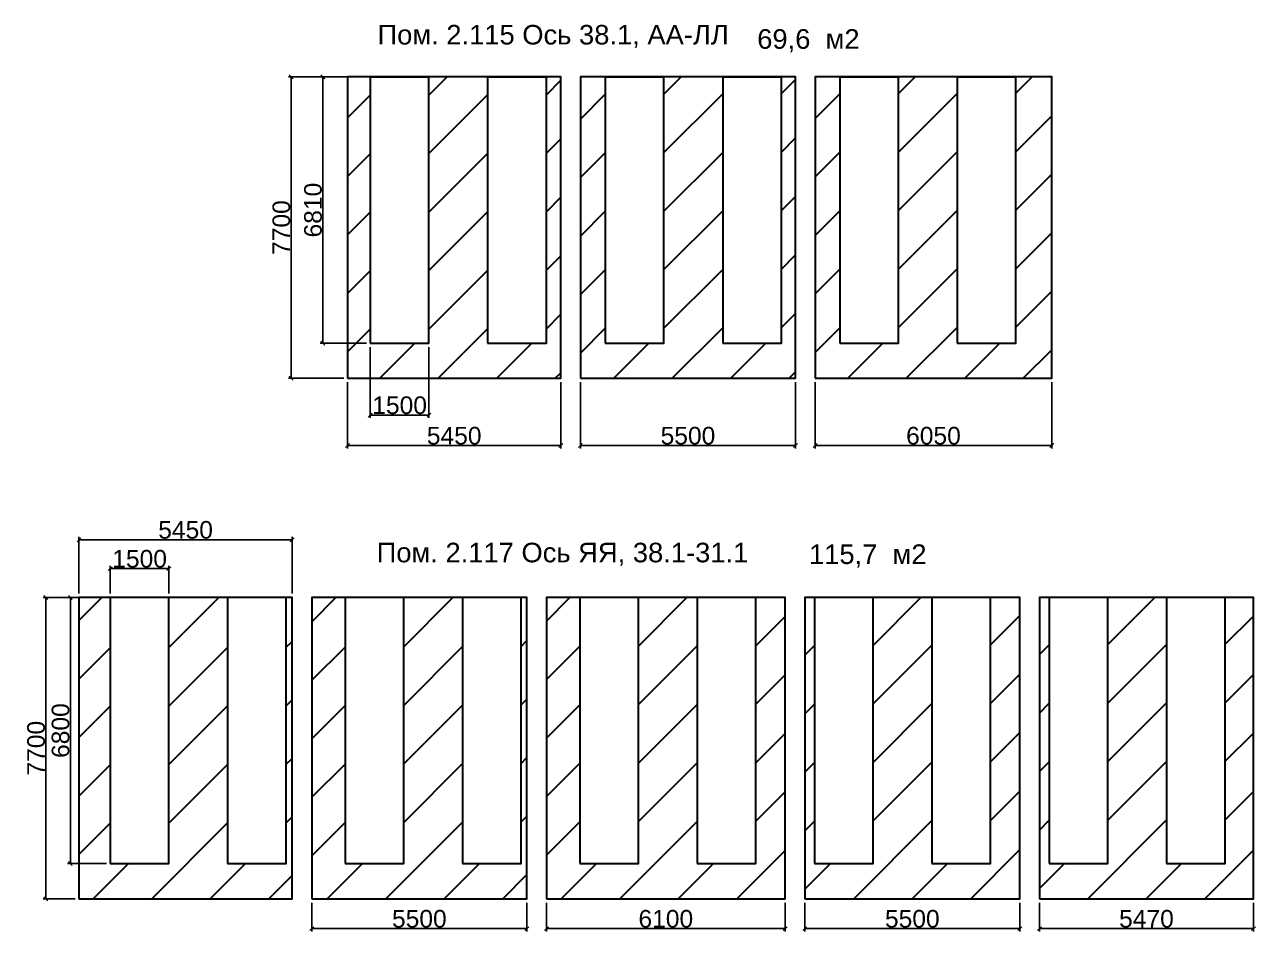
# Model space of a CAD drawing. Header units: millimetres. Extents: x -231292 to 573618, y -153144 to 564035.
# Drawn here: x 225836 to 257294, y 75741 to 98917 of the extents above; entities that cross this region are included whole.
import ezdxf

# ---------------------------------------------------------------- set-up
doc = ezdxf.new("R2010")
doc.units = ezdxf.units.MM
doc.layers.get('0').update_dxf_attribs({"color": 250})
doc.layers.get('Defpoints').update_dxf_attribs({"color": 250})
doc.styles.get("Standard").update_dxf_attribs({"font": 'arial.ttf'})
doc.styles.add('Аннотативный', font='arial.ttf')
doc.dimstyles.new('Размера А3', dxfattribs={"dimtxt": 450, "dimasz": 100, "dimexe": 70, "dimexo": 100, "dimgap": 20, "dimtad": 1, "dimdec": 0, "dimrnd": 10, "dimzin": 0, "dimdsep": 46, "dimtxsty": 'Аннотативный', "dimblk": 'ARROWHEAD_6', "dimcen": 1, "dimclrd": 7, "dimclrt": 7, "dimazin": 0, "dimtfac": 1, "dimtdec": 0, "dimtmove": 2, "dimatfit": 3, "dimfxl": 1, "dimtfillclr": 6, "dimtolj": 1, "dimtzin": 0, "dimlwd": 25, "dimlwe": 25, "dimarcsym": 0})

# ---------------------------------------------------------------- blocks, each defined once
blk = doc.blocks.new('ARROWHEAD_6')
at = {"color": 0, "linetype": 'Continuous'}
for p, q in [((0, 0), (-1, 0)), ((-0.5, -0.5), (0.5, 0.5))]:
    blk.add_line(p, q, dxfattribs=at)
blk = doc.blocks.new('*D1664')
at = {"color": 0, "lineweight": 25, "transparency": 16777216}
for p, q in [((233991, 97579), (232580, 97579)), ((233991, 89879), (232580, 89879))]:
    blk.add_line(p, q, dxfattribs=at)
at = {"color": 7, "lineweight": 25, "transparency": 16777216}
blk.add_line((232650, 89979), (232650, 97479), dxfattribs=at)
at = {"layer": 'Defpoints', "color": 0, "transparency": 16777216}
for p in [(232650, 97579), (234091, 97579), (234091, 89879)]:
    blk.add_point(p, dxfattribs=at)
at = {"color": 7, "lineweight": 25, "transparency": 16777216, "xscale": 100, "yscale": 100, "zscale": 100}
for p, rotation in [((232650, 97579), 90), ((232650, 89879), 270)]:
    blk.add_blockref('ARROWHEAD_6', p, dxfattribs=dict(at, rotation=rotation))
at = {"color": 7, "transparency": 16777216, "insert": (232400, 93729), "char_height": 450, "attachment_point": 5, "rotation": 90, "style": 'Аннотативный'}
blk.add_mtext('\\A1;7700', dxfattribs=at)
blk = doc.blocks.new('*D1665')
at = {"color": 0, "lineweight": 25, "transparency": 16777216}
for p, q in [((234571, 97579), (233388, 97579)), ((234571, 90772), (233388, 90772))]:
    blk.add_line(p, q, dxfattribs=at)
at = {"color": 7, "lineweight": 25, "transparency": 16777216}
blk.add_line((233458, 90872), (233458, 97479), dxfattribs=at)
at = {"layer": 'Defpoints', "color": 0, "transparency": 16777216}
for p in [(233458, 97579), (234671, 97579), (234671, 90772)]:
    blk.add_point(p, dxfattribs=at)
at = {"color": 7, "lineweight": 25, "transparency": 16777216, "xscale": 100, "yscale": 100, "zscale": 100}
for p, rotation in [((233458, 97579), 90), ((233458, 90772), 270)]:
    blk.add_blockref('ARROWHEAD_6', p, dxfattribs=dict(at, rotation=rotation))
at = {"color": 7, "transparency": 16777216, "insert": (233209, 94176), "char_height": 450, "attachment_point": 5, "rotation": 90, "style": 'Аннотативный'}
blk.add_mtext('\\A1;6810', dxfattribs=at)
blk = doc.blocks.new('*D1666')
at = {"color": 0, "lineweight": 25, "transparency": 16777216}
for p, q in [((234671, 90672), (234671, 88866)), ((236171, 90672), (236171, 88866))]:
    blk.add_line(p, q, dxfattribs=at)
at = {"color": 7, "lineweight": 25, "transparency": 16777216}
blk.add_line((234771, 88936), (236071, 88936), dxfattribs=at)
at = {"layer": 'Defpoints', "color": 0, "transparency": 16777216}
for p in [(234671, 90772), (236171, 90772), (236171, 88936)]:
    blk.add_point(p, dxfattribs=at)
at = {"color": 7, "lineweight": 25, "transparency": 16777216, "xscale": 100, "yscale": 100, "zscale": 100, "rotation": 180}
blk.add_blockref('ARROWHEAD_6', (234671, 88936), dxfattribs=at)
at = {"color": 7, "lineweight": 25, "transparency": 16777216, "xscale": 100, "yscale": 100, "zscale": 100}
blk.add_blockref('ARROWHEAD_6', (236171, 88936), dxfattribs=at)
at = {"color": 7, "transparency": 16777216, "insert": (235421, 89186), "char_height": 450, "attachment_point": 5, "style": 'Аннотативный'}
blk.add_mtext('\\A1;1500', dxfattribs=at)
blk = doc.blocks.new('*D1667')
at = {"color": 0, "lineweight": 25, "transparency": 16777216}
for p, q in [((234091, 89779), (234091, 88087)), ((239541, 89779), (239541, 88087))]:
    blk.add_line(p, q, dxfattribs=at)
at = {"color": 7, "lineweight": 25, "transparency": 16777216}
blk.add_line((234191, 88157), (239441, 88157), dxfattribs=at)
at = {"layer": 'Defpoints', "color": 0, "transparency": 16777216}
for p in [(234091, 89879), (239541, 89879), (239541, 88157)]:
    blk.add_point(p, dxfattribs=at)
at = {"color": 7, "lineweight": 25, "transparency": 16777216, "xscale": 100, "yscale": 100, "zscale": 100, "rotation": 180}
blk.add_blockref('ARROWHEAD_6', (234091, 88157), dxfattribs=at)
at = {"color": 7, "lineweight": 25, "transparency": 16777216, "xscale": 100, "yscale": 100, "zscale": 100}
blk.add_blockref('ARROWHEAD_6', (239541, 88157), dxfattribs=at)
at = {"color": 7, "transparency": 16777216, "insert": (236816, 88407), "char_height": 450, "attachment_point": 5, "style": 'Аннотативный'}
blk.add_mtext('\\A1;5450', dxfattribs=at)
blk = doc.blocks.new('*D1668')
at = {"color": 0, "lineweight": 25, "transparency": 16777216}
for p, q in [((240041, 89779), (240041, 88087)), ((245541, 89779), (245541, 88087))]:
    blk.add_line(p, q, dxfattribs=at)
at = {"color": 7, "lineweight": 25, "transparency": 16777216}
blk.add_line((240141, 88157), (245441, 88157), dxfattribs=at)
at = {"layer": 'Defpoints', "color": 0, "transparency": 16777216}
for p in [(240041, 89879), (245541, 89879), (245541, 88157)]:
    blk.add_point(p, dxfattribs=at)
at = {"color": 7, "lineweight": 25, "transparency": 16777216, "xscale": 100, "yscale": 100, "zscale": 100, "rotation": 180}
blk.add_blockref('ARROWHEAD_6', (240041, 88157), dxfattribs=at)
at = {"color": 7, "lineweight": 25, "transparency": 16777216, "xscale": 100, "yscale": 100, "zscale": 100}
blk.add_blockref('ARROWHEAD_6', (245541, 88157), dxfattribs=at)
at = {"color": 7, "transparency": 16777216, "insert": (242791, 88407), "char_height": 450, "attachment_point": 5, "style": 'Аннотативный'}
blk.add_mtext('\\A1;5500', dxfattribs=at)
blk = doc.blocks.new('*D1669')
at = {"color": 0, "lineweight": 25, "transparency": 16777216}
for p, q in [((246041, 89779), (246041, 88087)), ((252091, 89779), (252091, 88087))]:
    blk.add_line(p, q, dxfattribs=at)
at = {"color": 7, "lineweight": 25, "transparency": 16777216}
blk.add_line((246141, 88157), (251991, 88157), dxfattribs=at)
at = {"layer": 'Defpoints', "color": 0, "transparency": 16777216}
for p in [(246041, 89879), (252091, 89879), (252091, 88157)]:
    blk.add_point(p, dxfattribs=at)
at = {"color": 7, "lineweight": 25, "transparency": 16777216, "xscale": 100, "yscale": 100, "zscale": 100, "rotation": 180}
blk.add_blockref('ARROWHEAD_6', (246041, 88157), dxfattribs=at)
at = {"color": 7, "lineweight": 25, "transparency": 16777216, "xscale": 100, "yscale": 100, "zscale": 100}
blk.add_blockref('ARROWHEAD_6', (252091, 88157), dxfattribs=at)
at = {"color": 7, "transparency": 16777216, "insert": (249066, 88407), "char_height": 450, "attachment_point": 5, "style": 'Аннотативный'}
blk.add_mtext('\\A1;6050', dxfattribs=at)
blk = doc.blocks.new('*D1671')
at = {"color": 0, "lineweight": 25, "transparency": 16777216}
for p, q in [((227125, 84273), (226311, 84273)), ((227125, 76573), (226311, 76573))]:
    blk.add_line(p, q, dxfattribs=at)
at = {"color": 7, "lineweight": 25, "transparency": 16777216}
blk.add_line((226381, 76673), (226381, 84173), dxfattribs=at)
at = {"layer": 'Defpoints', "color": 0, "transparency": 16777216}
for p in [(226381, 84273), (227225, 84273), (227225, 76573)]:
    blk.add_point(p, dxfattribs=at)
at = {"color": 7, "lineweight": 25, "transparency": 16777216, "xscale": 100, "yscale": 100, "zscale": 100}
for p, rotation in [((226381, 84273), 90), ((226381, 76573), 270)]:
    blk.add_blockref('ARROWHEAD_6', p, dxfattribs=dict(at, rotation=rotation))
at = {"color": 7, "transparency": 16777216, "insert": (226131, 80423), "char_height": 450, "attachment_point": 5, "rotation": 90, "style": 'Аннотативный'}
blk.add_mtext('\\A1;7700', dxfattribs=at)
blk = doc.blocks.new('*D1672')
at = {"color": 0, "lineweight": 25, "transparency": 16777216}
for p, q in [((227925, 84273), (226935, 84273)), ((227925, 77473), (226935, 77473))]:
    blk.add_line(p, q, dxfattribs=at)
at = {"color": 7, "lineweight": 25, "transparency": 16777216}
blk.add_line((227005, 77573), (227005, 84173), dxfattribs=at)
at = {"layer": 'Defpoints', "color": 0, "transparency": 16777216}
for p in [(227005, 84273), (228025, 84273), (228025, 77473)]:
    blk.add_point(p, dxfattribs=at)
at = {"color": 7, "lineweight": 25, "transparency": 16777216, "xscale": 100, "yscale": 100, "zscale": 100}
for p, rotation in [((227005, 84273), 90), ((227005, 77473), 270)]:
    blk.add_blockref('ARROWHEAD_6', p, dxfattribs=dict(at, rotation=rotation))
at = {"color": 7, "transparency": 16777216, "insert": (226756, 80873), "char_height": 450, "attachment_point": 5, "rotation": 90, "style": 'Аннотативный'}
blk.add_mtext('\\A1;6800', dxfattribs=at)
blk = doc.blocks.new('*D1673')
at = {"color": 0, "lineweight": 25, "transparency": 16777216}
for p, q in [((228025, 84373), (228025, 85082)), ((229525, 84373), (229525, 85082))]:
    blk.add_line(p, q, dxfattribs=at)
at = {"color": 7, "lineweight": 25, "transparency": 16777216}
blk.add_line((228125, 85012), (229425, 85012), dxfattribs=at)
at = {"layer": 'Defpoints', "color": 0, "transparency": 16777216}
for p in [(229525, 85012), (228025, 84273), (229525, 84273)]:
    blk.add_point(p, dxfattribs=at)
at = {"color": 7, "lineweight": 25, "transparency": 16777216, "xscale": 100, "yscale": 100, "zscale": 100, "rotation": 180}
blk.add_blockref('ARROWHEAD_6', (228025, 85012), dxfattribs=at)
at = {"color": 7, "lineweight": 25, "transparency": 16777216, "xscale": 100, "yscale": 100, "zscale": 100}
blk.add_blockref('ARROWHEAD_6', (229525, 85012), dxfattribs=at)
at = {"color": 7, "transparency": 16777216, "insert": (228775, 85262), "char_height": 450, "attachment_point": 5, "style": 'Аннотативный'}
blk.add_mtext('\\A1;1500', dxfattribs=at)
blk = doc.blocks.new('*D1674')
at = {"color": 0, "lineweight": 25, "transparency": 16777216}
for p, q in [((227225, 84373), (227225, 85821)), ((232675, 84373), (232675, 85821))]:
    blk.add_line(p, q, dxfattribs=at)
at = {"color": 7, "lineweight": 25, "transparency": 16777216}
blk.add_line((227325, 85751), (232575, 85751), dxfattribs=at)
at = {"layer": 'Defpoints', "color": 0, "transparency": 16777216}
for p in [(232675, 85751), (227225, 84273), (232675, 84273)]:
    blk.add_point(p, dxfattribs=at)
at = {"color": 7, "lineweight": 25, "transparency": 16777216, "xscale": 100, "yscale": 100, "zscale": 100, "rotation": 180}
blk.add_blockref('ARROWHEAD_6', (227225, 85751), dxfattribs=at)
at = {"color": 7, "lineweight": 25, "transparency": 16777216, "xscale": 100, "yscale": 100, "zscale": 100}
blk.add_blockref('ARROWHEAD_6', (232675, 85751), dxfattribs=at)
at = {"color": 7, "transparency": 16777216, "insert": (229950, 86001), "char_height": 450, "attachment_point": 5, "style": 'Аннотативный'}
blk.add_mtext('\\A1;5450', dxfattribs=at)
blk = doc.blocks.new('*D1675')
at = {"color": 0, "lineweight": 25, "transparency": 16777216}
for p, q in [((233175, 76473), (233175, 75741)), ((238675, 76473), (238675, 75741))]:
    blk.add_line(p, q, dxfattribs=at)
at = {"color": 7, "lineweight": 25, "transparency": 16777216}
blk.add_line((233275, 75811), (238575, 75811), dxfattribs=at)
at = {"layer": 'Defpoints', "color": 0, "transparency": 16777216}
for p in [(233175, 76573), (238675, 76573), (238675, 75811)]:
    blk.add_point(p, dxfattribs=at)
at = {"color": 7, "lineweight": 25, "transparency": 16777216, "xscale": 100, "yscale": 100, "zscale": 100, "rotation": 180}
blk.add_blockref('ARROWHEAD_6', (233175, 75811), dxfattribs=at)
at = {"color": 7, "lineweight": 25, "transparency": 16777216, "xscale": 100, "yscale": 100, "zscale": 100}
blk.add_blockref('ARROWHEAD_6', (238675, 75811), dxfattribs=at)
at = {"color": 7, "transparency": 16777216, "insert": (235925, 76061), "char_height": 450, "attachment_point": 5, "style": 'Аннотативный'}
blk.add_mtext('\\A1;5500', dxfattribs=at)
blk = doc.blocks.new('*D1676')
at = {"color": 0, "lineweight": 25, "transparency": 16777216}
for p, q in [((239175, 76473), (239175, 75741)), ((245275, 76473), (245275, 75741))]:
    blk.add_line(p, q, dxfattribs=at)
at = {"color": 7, "lineweight": 25, "transparency": 16777216}
blk.add_line((239275, 75811), (245175, 75811), dxfattribs=at)
at = {"layer": 'Defpoints', "color": 0, "transparency": 16777216}
for p in [(239175, 76573), (245275, 76573), (245275, 75811)]:
    blk.add_point(p, dxfattribs=at)
at = {"color": 7, "lineweight": 25, "transparency": 16777216, "xscale": 100, "yscale": 100, "zscale": 100, "rotation": 180}
blk.add_blockref('ARROWHEAD_6', (239175, 75811), dxfattribs=at)
at = {"color": 7, "lineweight": 25, "transparency": 16777216, "xscale": 100, "yscale": 100, "zscale": 100}
blk.add_blockref('ARROWHEAD_6', (245275, 75811), dxfattribs=at)
at = {"color": 7, "transparency": 16777216, "insert": (242225, 76061), "char_height": 450, "attachment_point": 5, "style": 'Аннотативный'}
blk.add_mtext('\\A1;6100', dxfattribs=at)
blk = doc.blocks.new('*D1677')
at = {"color": 0, "lineweight": 25, "transparency": 16777216}
for p, q in [((245775, 76473), (245775, 75741)), ((251275, 76473), (251275, 75741))]:
    blk.add_line(p, q, dxfattribs=at)
at = {"color": 7, "lineweight": 25, "transparency": 16777216}
blk.add_line((245875, 75811), (251175, 75811), dxfattribs=at)
at = {"layer": 'Defpoints', "color": 0, "transparency": 16777216}
for p in [(245775, 76573), (251275, 76573), (251275, 75811)]:
    blk.add_point(p, dxfattribs=at)
at = {"color": 7, "lineweight": 25, "transparency": 16777216, "xscale": 100, "yscale": 100, "zscale": 100, "rotation": 180}
blk.add_blockref('ARROWHEAD_6', (245775, 75811), dxfattribs=at)
at = {"color": 7, "lineweight": 25, "transparency": 16777216, "xscale": 100, "yscale": 100, "zscale": 100}
blk.add_blockref('ARROWHEAD_6', (251275, 75811), dxfattribs=at)
at = {"color": 7, "transparency": 16777216, "insert": (248525, 76061), "char_height": 450, "attachment_point": 5, "style": 'Аннотативный'}
blk.add_mtext('\\A1;5500', dxfattribs=at)
blk = doc.blocks.new('*D1678')
at = {"color": 0, "lineweight": 25, "transparency": 16777216}
for p, q in [((251775, 76473), (251775, 75741)), ((257244, 76473), (257244, 75741))]:
    blk.add_line(p, q, dxfattribs=at)
at = {"color": 7, "lineweight": 25, "transparency": 16777216}
blk.add_line((257144, 75811), (251875, 75811), dxfattribs=at)
at = {"layer": 'Defpoints', "color": 0, "transparency": 16777216}
for p in [(251775, 76573), (257244, 76573), (251775, 75811)]:
    blk.add_point(p, dxfattribs=at)
at = {"color": 7, "lineweight": 25, "transparency": 16777216, "xscale": 100, "yscale": 100, "zscale": 100, "rotation": 180}
blk.add_blockref('ARROWHEAD_6', (251775, 75811), dxfattribs=at)
at = {"color": 7, "lineweight": 25, "transparency": 16777216, "xscale": 100, "yscale": 100, "zscale": 100}
blk.add_blockref('ARROWHEAD_6', (257244, 75811), dxfattribs=at)
at = {"color": 7, "transparency": 16777216, "insert": (254510, 76061), "char_height": 450, "attachment_point": 5, "style": 'Аннотативный'}
blk.add_mtext('\\A1;5470', dxfattribs=at)

msp = doc.modelspace()

# ---------------------------------------------------------------- hatches: boundary and pattern name
at = {"lineweight": 30, "true_color": 0x93278f}
h = msp.add_hatch(dxfattribs=at)
h.set_pattern_fill('ANSI31', color=217, scale=333)
h.paths.add_polyline_path([(239541.151, 97579.38), (239171.151, 97579.38), (239171.151, 90772.21), (237671.151, 90772.21), (237671.151, 97579.38), (236171.151, 97579.38), (236171.151, 90772.21), (234671.151, 90772.21), (234671.151, 97579.38), (234091.154, 97579.38), (234091.154, 89879.38), (239541.151, 89879.38)])
h.paths.add_polyline_path([(245541.151, 97579.38), (245178.121, 97579.38), (245178.121, 90772.21), (243678.121, 90772.21), (243678.121, 97579.38), (242178.121, 97579.38), (242178.121, 90772.21), (240678.121, 90772.21), (240678.121, 97579.38), (240041.151, 97579.38), (240041.151, 89879.38), (245541.151, 89879.38)])
h.paths.add_polyline_path([(252091.155, 97579.38), (251171.151, 97579.38), (251171.151, 90772.21), (249671.151, 90772.21), (249671.151, 97579.38), (248171.151, 97579.38), (248171.151, 90772.211), (246671.151, 90772.211), (246671.151, 97579.38), (246041.151, 97579.38), (246041.151, 89879.38), (252091.155, 89879.38)])
h = msp.add_hatch(dxfattribs=at)
h.set_pattern_fill('ANSI31', color=217, scale=333)
h.paths.add_polyline_path([(255025.18, 84272.994), (253525.18, 84272.95), (253525.18, 77472.906), (252025.18, 77472.906), (252025.18, 84272.905), (251775.18, 84272.898), (251775.18, 76572.898), (257244.225, 76573.06), (257244.225, 84273.06), (256525.18, 84273.038), (256525.18, 77472.995), (255025.18, 77472.995)])
h.paths.add_polyline_path([(231025.18, 84272.898), (229525.18, 84272.898), (229525.18, 77472.898), (228025.18, 77472.898), (228025.18, 84272.898), (227225.18, 84272.898), (227225.18, 76572.898), (232675.18, 76572.898), (232675.18, 84272.898), (232525.18, 84272.898), (232525.18, 77472.898), (231025.18, 77472.898)])
h.paths.add_polyline_path([(237025.18, 84272.898), (235525.18, 84272.898), (235525.18, 77472.899), (234025.18, 77472.899), (234025.18, 84272.898), (233175.18, 84272.898), (233175.18, 76572.898), (238675.18, 76572.898), (238675.18, 84272.898), (238525.18, 84272.898), (238525.18, 77472.899), (237025.18, 77472.899)])
h.paths.add_polyline_path([(243025.18, 84272.898), (241525.18, 84272.898), (241525.18, 77472.898), (240025.18, 77472.898), (240025.18, 84272.898), (239175.18, 84272.898), (239175.18, 76572.898), (245275.18, 76572.898), (245275.18, 84272.898), (244525.18, 84272.898), (244525.18, 77472.899), (243025.18, 77472.899)])
h.paths.add_polyline_path([(249025.18, 84272.898), (247525.18, 84272.898), (247525.18, 77472.898), (246025.18, 77472.898), (246025.18, 84272.898), (245775.18, 84272.898), (245775.18, 76572.898), (251275.18, 76572.898), (251275.18, 84272.898), (250525.18, 84272.898), (250525.18, 77472.898), (249025.18, 77472.898)])

# ---------------------------------------------------------------- linework, layer by layer
at = {"lineweight": 30}
for points in [[(234091.154, 89879.38), (239541.151, 89879.38), (239541.151, 97579.38), (234091.154, 97579.38)], [(234671.151, 90772.21), (236171.151, 90772.21), (236171.151, 97572.21), (234671.151, 97572.21)], [(237671.151, 90772.21), (239171.151, 90772.21), (239171.151, 97572.21), (237671.151, 97572.21)], [(240041.151, 89879.38), (245541.151, 89879.38), (245541.151, 97579.38), (240041.151, 97579.38)], [(240678.121, 90772.21), (242178.121, 90772.21), (242178.121, 97572.21), (240678.121, 97572.21)], [(243678.121, 90772.21), (245178.121, 90772.21), (245178.121, 97572.21), (243678.121, 97572.21)], [(246041.151, 89879.38), (252091.155, 89879.38), (252091.155, 97579.38), (246041.151, 97579.38)], [(246671.151, 90772.211), (248171.151, 90772.211), (248171.151, 97572.21), (246671.151, 97572.21)], [(249671.151, 90772.21), (251171.151, 90772.21), (251171.151, 97572.21), (249671.151, 97572.21)], [(227225.18, 76572.898), (232675.18, 76572.898), (232675.18, 84272.898), (227225.18, 84272.898)], [(228025.18, 77472.898), (229525.18, 77472.898), (229525.18, 84272.898), (228025.18, 84272.898)], [(231025.18, 77472.898), (232525.18, 77472.898), (232525.18, 84272.898), (231025.18, 84272.898)], [(233175.18, 76572.898), (238675.18, 76572.898), (238675.18, 84272.898), (233175.18, 84272.898)], [(234025.18, 77472.899), (235525.18, 77472.899), (235525.18, 84272.899), (234025.18, 84272.899)], [(237025.18, 77472.899), (238525.18, 77472.899), (238525.18, 84272.899), (237025.18, 84272.899)], [(239175.18, 76572.898), (245275.18, 76572.898), (245275.18, 84272.898), (239175.18, 84272.898)], [(240025.18, 77472.898), (241525.18, 77472.898), (241525.18, 84272.898), (240025.18, 84272.898)], [(243025.18, 77472.899), (244525.18, 77472.899), (244525.18, 84272.899), (243025.18, 84272.899)], [(245775.18, 76572.898), (251275.18, 76572.898), (251275.18, 84272.898), (245775.18, 84272.898)], [(246025.18, 77472.898), (247525.18, 77472.898), (247525.18, 84272.898), (246025.18, 84272.898)], [(249025.18, 77472.898), (250525.18, 77472.898), (250525.18, 84272.898), (249025.18, 84272.898)], [(251775.18, 76572.898), (257244.225, 76573.06), (257244.225, 84273.06), (251775.18, 84272.898)], [(252025.18, 77472.906), (253525.18, 77472.906), (253525.18, 84272.906), (252025.18, 84272.906)], [(255025.18, 77472.995), (256525.18, 77472.995), (256525.18, 84272.994), (255025.18, 84272.994)]]:
    msp.add_lwpolyline(points, close=True, dxfattribs=at)

# ---------------------------------------------------------------- texts
at = {"char_height": 500, "attachment_point": 1}
for s, insert in [('Пом. 2.115 Ось 38.1, АА-ЛЛ', (234855.627, 98909.261)), ('69,6  м2', (244561.415, 98799.37)), ('Пом. 2.117 Ось ЯЯ, 38.1-31.1', (234834.596, 85674.223)), ('115,7  м2', (245884.76, 85631.701))]:
    msp.add_mtext(s, dxfattribs=dict(at, insert=insert))

# ---------------------------------------------------------------- dimensions: what is measured, and where the dimension line sits
for base, p1, p2, picture, middle in [((232650.161, 97579.38), (234091.154, 89879.38), (234091.154, 97579.38), '*D1664', (232400.403, 93729.38)), ((233458.452, 97579.38), (234671.151, 90772.21), (234671.151, 97579.38), '*D1665', (233208.694, 94175.795)), ((226380.995, 84272.898), (227225.18, 76572.898), (227225.18, 84272.898), '*D1671', (226131.237, 80422.898)), ((227005.363, 84272.898), (228025.18, 77472.898), (228025.18, 84272.898), '*D1672', (226755.605, 80872.898))]:
    dim = msp.add_linear_dim(base=base, p1=p1, p2=p2, angle=90, dimstyle='Размера А3')
    dim.commit()
    dim.dimension.update_dxf_attribs({"geometry": picture, "text_midpoint": middle})
for base, p1, p2, picture, middle in [((236171.151, 88936.43), (234671.151, 90772.21), (236171.151, 90772.21), '*D1666', (235421.151, 89186.187)), ((239541.151, 88156.882), (234091.154, 89879.38), (239541.151, 89879.38), '*D1667', (236816.153, 88406.64)), ((245541.151, 88156.882), (240041.151, 89879.38), (245541.151, 89879.38), '*D1668', (242791.151, 88406.64)), ((252091.155, 88156.882), (246041.151, 89879.38), (252091.155, 89879.38), '*D1669', (249066.153, 88406.64)), ((232675.18, 85751.205), (227225.18, 84272.898), (232675.18, 84272.898), '*D1674', (229950.18, 86000.963)), ((229525.18, 85012.406), (228025.18, 84272.898), (229525.18, 84272.898), '*D1673', (228775.18, 85262.164)), ((238675.18, 75811.135), (233175.18, 76572.898), (238675.18, 76572.898), '*D1675', (235925.18, 76060.892)), ((245275.18, 75811.135), (239175.18, 76572.898), (245275.18, 76572.898), '*D1676', (242225.18, 76060.892)), ((251275.18, 75811.135), (245775.18, 76572.898), (251275.18, 76572.898), '*D1677', (248525.18, 76060.892)), ((251775.18, 75811.135), (257244.225, 76573.06), (251775.18, 76572.898), '*D1678', (254509.702, 76060.892))]:
    dim = msp.add_linear_dim(base=base, p1=p1, p2=p2, dimstyle='Размера А3')
    dim.commit()
    dim.dimension.update_dxf_attribs({"geometry": picture, "text_midpoint": middle})

doc.saveas('drawing.dxf')
